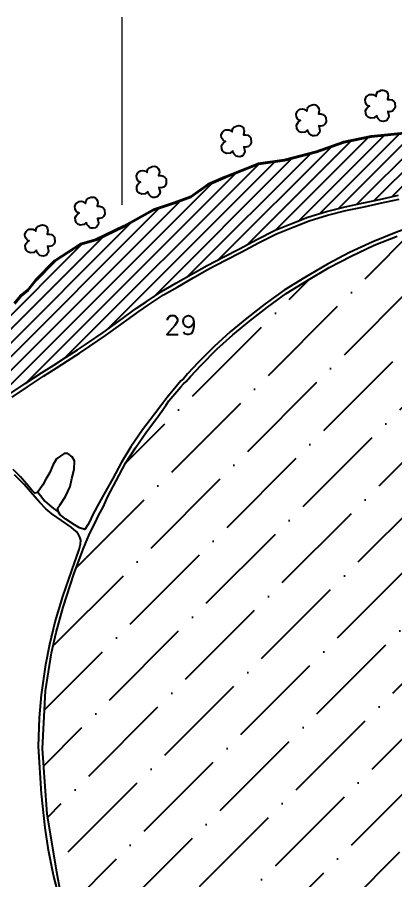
# Model space of a CAD drawing. Extents: x 734891 to 739346, y 7807240 to 7810390.
# Drawn here: x 736393 to 736780, y 7808671 to 7809555 of the extents above; entities that cross this region are included whole.
import ezdxf

# ---------------------------------------------------------------- set-up
doc = ezdxf.new("R2010")
doc.units = 0
doc.linetypes.add('CONTINUO', pattern=[0])
doc.layers.add('0114000037', color=1, linetype='Continuous', lineweight=40)
doc.layers.add('MALHA', color=8, linetype='Continuous', lineweight=9)
for name, color, linetype in [('0114000037029', 5, 'Continuous'), ('0114000037035', 5, 'Continuous'), ('APP', 1, 'Continuous'), ('MATO', 3, 'Continuous'), ('PIVÔ', 5, 'Continuous'), ('TEXTO_NUN_TAL', 7, 'Continuous')]:
    doc.layers.add(name, color=color, linetype=linetype)
doc.styles.add('SIMPLEX', font='simplex', dxfattribs={"height": 0.2})

msp = doc.modelspace()

# ---------------------------------------------------------------- hatches: boundary and pattern name
at = {"layer": 'APP'}
h = msp.add_hatch(dxfattribs=at)
h.set_pattern_fill('ANSI31', color=256, scale=80)
h.set_pattern_definition([(45, (0, 0), (-7.071067812, 7.071067812), [])])
h.paths.add_polyline_path([(736326.25, 7809155.5), (736336.96, 7809147.45), (736344.86, 7809140.67), (736355.48, 7809145.54), (736361.95, 7809151.1), (736371.37, 7809158.71), (736385.24, 7809169.41), (736400.81, 7809179.93), (736417.41, 7809190.96), (736430.21, 7809198.96), (736442.02, 7809206.66), (736454.23, 7809214.58), (736464.59, 7809221.47), (736480.56, 7809232.3), (736496.47, 7809243.82), (736514.84, 7809257.1), (736524.66, 7809263.8), (736540.27, 7809274.17), (736554.91, 7809282.6), (736570.71, 7809291.58), (736586.97, 7809300.96), (736603.93, 7809309.82), (736619.97, 7809318.01), (736637.78, 7809327.54), (736656.48, 7809337.06), (736673.72, 7809343.9), (736690.2, 7809350.37), (736709.18, 7809356.14), (736728.18, 7809361.05), (736746.91, 7809364.9), (736763.25, 7809368.56), (736782.67, 7809372.69), (736800.84, 7809376.35), (736818.85, 7809380.33), (736837.75, 7809382.48), (736856.38, 7809384.46), (736876.02, 7809385.23), (736894.49, 7809385.76), (736912.74, 7809384.78), (736928.77, 7809384.54), (736945.88, 7809385.36), (736964.94, 7809386.86), (736981.1, 7809385.8), (736982.86, 7809385.74), (736996.98, 7809387.83), (737000.97, 7809387.73), (737019.67, 7809385.86), (737037.05, 7809377.95), (737052.59, 7809373.8), (737054.12, 7809373.58), (737108, 7809362.37), (737120.19, 7809361.19), (737133.39, 7809360.45), (737148.85, 7809361.97), (737190.26, 7809354.82), (737219.09, 7809347.1), (737239.58, 7809341.9), (737258.73, 7809337.36), (737279.85, 7809334.39), (737301.95, 7809332.1), (737323.36, 7809327.84), (737344.97, 7809320.87), (737364.6, 7809312.68), (737384.17, 7809303.43), (737403.87, 7809295.93), (737423.66, 7809289.89), (737441.44, 7809284.91), (737462.95, 7809278.87), (737481.92, 7809274.35), (737498.74, 7809273.93), (737520.62, 7809281.34), (737537.97, 7809293.93), (737553.08, 7809307.55), (737564.43, 7809320.59), (737574.49, 7809332.1), (737584.37, 7809343.29), (737594.45, 7809353.14), (737606.54, 7809360.8), (737625, 7809362.81), (737493.78, 7809403.45), (737466.42, 7809395.44), (737454.94, 7809392.07), (737431.73, 7809389.53), (737405.79, 7809387.2), (737386.63, 7809392.08), (737367.49, 7809392.69), (737348.73, 7809397.16), (737325.62, 7809401.06), (737311.95, 7809401.27), (737286.35, 7809400.38), (737260.87, 7809402.46), (737247.25, 7809405.89), (737229.73, 7809407.28), (737204.14, 7809412.26), (737185.75, 7809414.72), (737167.25, 7809415), (737145.65, 7809412.44), (737124.72, 7809411.95), (737099.35, 7809415.4), (737085.28, 7809421.09), (737066.34, 7809424.44), (737051.67, 7809427.8), (737026.02, 7809428.76), (737016.12, 7809428.83), (737001.3, 7809427.61), (736974.88, 7809430.99), (736939.59, 7809432.9), (736906.74, 7809436.39), (736865.96, 7809437.09), (736848.54, 7809439.86), (736819.3, 7809438.8), (736791.93, 7809436.62), (736754.72, 7809432.96), (736726.85, 7809427.25), (736698.86, 7809417.2), (736666.3, 7809408.63), (736639.45, 7809404.93), (736605.37, 7809391.22), (736588.04, 7809383.6), (736570.14, 7809371), (736553.64, 7809364.98), (736532.2, 7809357.67), (736501.94, 7809341.15), (736473.08, 7809326.95), (736457.56, 7809322.85), (736431.23, 7809305.71), (736411.62, 7809285.9), (736403.41, 7809275.57), (736396.48, 7809269.64), (736389.85, 7809261.94), (736377.38, 7809251.59), (736354.61, 7809235.85), (736336.95, 7809207.32), (736326.47, 7809195.73), (736316.05, 7809187.36), (736299.34, 7809173.54), (736283.86, 7809160.9), (736249.75, 7809129.57), (736230.27, 7809118.6), (736216.95, 7809110.92), (736204.65, 7809105.96), (736193.54, 7809100.58), (736181.7, 7809094.17), (736166.7, 7809086.75), (736162.98, 7809074.9), (736160.34, 7809070.6), (736156.14, 7809064.47), (736149.55, 7809054.91), (736137.86, 7809042.94), (736116.92, 7809025.65), (736096.65, 7809010.43), (736074.11, 7808993.96), (736054.89, 7808978.81), (736032.37, 7808958.07), (736019.07, 7808935.99), (736012.22, 7808924.75), (736006.03, 7808914.79), (735997.95, 7808896.49), (735993.32, 7808867.27), (735982.33, 7808848.86), (735976.23, 7808839.46), (735966.62, 7808831.88), (735903.27, 7808910.6), (735889.02, 7808907.66), (735878.77, 7808905.48), (735867.62, 7808902.76), (735858.51, 7808896.14), (735839.99, 7808889.75), (735812.11, 7808876.66), (735792.69, 7808868.68), (735780.08, 7808860.66), (735824.19, 7808842.57), (735865.78, 7808822.53), (735898.59, 7808800.94), (735929.35, 7808778.5), (735970.73, 7808757.16), (735986.36, 7808785.9), (736016.87, 7808846.14), (736031.36, 7808868.63), (736047.95, 7808892.28), (736085.23, 7808937.52), (736107.94, 7808964.34), (736135.42, 7808987.95), (736167.19, 7809010.64), (736192.7, 7809026.88), (736247.68, 7809070.76), (736266.34, 7809090.37), (736303.97, 7809136.51), (736313.91, 7809147.91)])
at = {"layer": 'PIVÔ'}
h = msp.add_hatch(dxfattribs=at)
h.set_pattern_fill('ANSI36', color=3, scale=320)
h.set_pattern_definition([(45, (0, 0), (21.21320344, 77.78174593), [100, -20, 0, -20])])
h.paths.add_polyline_path([(736466.49, 7809026.11), (736472.03, 7809036.63), (736476.04, 7809045.52), (736480.51, 7809053.28), (736485.5, 7809064.23), (736493.97, 7809080.39), (736503.42, 7809098.44), (736513.84, 7809114.06), (736524.92, 7809130.71), (736536.64, 7809145.79), (736544.82, 7809157.65), (736547.88, 7809162.29), (736559.93, 7809176.53), (736562.86, 7809179.79), (736565.66, 7809182.06), (736569.85, 7809187.16), (736580.85, 7809198.71), (736597.05, 7809215.04), (736613.28, 7809229.8), (736630.3, 7809243.89), (736648.64, 7809258.3), (736667.96, 7809272.26), (736689.11, 7809285.24), (736712.05, 7809298.75), (736734.46, 7809310.51), (736758.03, 7809321.5), (736781.4, 7809330.9), (736803.74, 7809339.13), (736827.09, 7809346.61), (736850.3, 7809352.81), (736874.99, 7809358.5), (736898.11, 7809362.86), (736919.16, 7809365.84), (736941.26, 7809367.94), (736967.45, 7809369.85), (736984.75, 7809371.03), (736999.25, 7809370.37), (737005.92, 7809369.75), (737021.07, 7809369.55), (737060.52, 7809365.58), (737100.99, 7809359.59), (737103.09, 7809359.27), (737107.8, 7809358.3), (737127.9, 7809353.12), (737151.35, 7809345.99), (737165.32, 7809341.16), (737171.52, 7809338.47), (737171.57, 7809338.44), (737175.88, 7809336.57), (737180.79, 7809334.45), (737185.31, 7809332.43), (737198, 7809327.9), (737211.67, 7809322.09), (737225.38, 7809315.97), (737241.44, 7809308.79), (737254.86, 7809301.88), (737267.89, 7809294.75), (737283.66, 7809285.54), (737298.47, 7809276.71), (737312.15, 7809267.27), (737326.79, 7809256.43), (737340.53, 7809245.16), (737355.4, 7809233.04), (737368.55, 7809220.41), (737372.08, 7809216.76), (737386.01, 7809203.27), (737391.33, 7809198.05), (737399.65, 7809189.38), (737412.2, 7809175.46), (737424.51, 7809160.54), (737436.05, 7809145.68), (737448.07, 7809129.22), (737459.64, 7809112), (737471.44, 7809092.73), (737482.44, 7809073.15), (737493.55, 7809052.78), (737502.66, 7809033.09), (737511.43, 7809011.94), (737520.37, 7808988), (737528.43, 7808963.39), (737534.83, 7808940.27), (737539.18, 7808915.76), (737541.19, 7808897.86), (737540.02, 7808880.52), (737543.2, 7808864.59), (737549.5, 7808857.36), (737550.88, 7808846.47), (737551.32, 7808840.8), (737551.68, 7808825.93), (737552.72, 7808804.05), (737552.79, 7808783.9), (737551.99, 7808763.34), (737550.15, 7808742.23), (737549.63, 7808723.1), (737545.53, 7808702.28), (737540.71, 7808680.11), (737536.14, 7808658.27), (737530.67, 7808639.01), (737524, 7808621), (737516.96, 7808601.88), (737509.02, 7808583.28), (737500.47, 7808563.75), (737491.01, 7808544.98), (737481.5, 7808526.19), (737471.42, 7808509.1), (737459.1, 7808489.67), (737444.39, 7808469.7), (737429.14, 7808450.22), (737417.47, 7808437.15), (737407.02, 7808424.68), (737397.1, 7808413.89), (737392.64, 7808408.96), (737382.37, 7808397.62), (737370.61, 7808386.59), (737358.85, 7808376.79), (737347, 7808366.81), (737331.04, 7808354.48), (737313.05, 7808341.32), (737286.53, 7808323.3), (737257.57, 7808305.51), (737237.56, 7808295.04), (737216.11, 7808285.51), (737195.73, 7808276.36), (737174.32, 7808268.5), (737151.46, 7808260.86), (737122.95, 7808252.89), (737093.37, 7808245.99), (737072.26, 7808242.19), (737045.37, 7808239.21), (737014.12, 7808236.91), (736986.34, 7808235.81), (736965.87, 7808235.98), (736940.6, 7808237.14), (736913.69, 7808239.8), (736890.88, 7808243.41), (736865.33, 7808248.46), (736847.68, 7808252.17), (736827.42, 7808256.67), (736812.14, 7808259.43), (736798.08, 7808264.19), (736784.51, 7808270.29), (736764.92, 7808281.79), (736736.01, 7808297.64), (736688.94, 7808324.42), (736666.73, 7808337.7), (736637.53, 7808356.24), (736616.23, 7808371.87), (736594.12, 7808390.86), (736571.3, 7808411.5), (736550.4, 7808436.01), (736532.45, 7808458.49), (736512.34, 7808490.01), (736493.44, 7808522.7), (736479.98, 7808551.01), (736447.94, 7808625.42), (736440.87, 7808645.11), (736437.07, 7808659.21), (736433.06, 7808679.93), (736423.28, 7808739.49), (736420.78, 7808772.41), (736418.61, 7808806.47), (736421.64, 7808865.48), (736427.83, 7808904.47), (736432.39, 7808924.97), (736439.67, 7808951.16), (736450.64, 7808984.74), (736460.09, 7809010.49)])

# ---------------------------------------------------------------- linework, layer by layer
at = {"layer": '0114000037'}
msp.add_lwpolyline([(736791.93, 7809436.62), (736754.72, 7809432.96), (736726.85, 7809427.25), (736698.86, 7809417.2), (736666.3, 7809408.63), (736639.45, 7809404.94), (736605.37, 7809391.22), (736588.03, 7809383.6), (736570.14, 7809371), (736553.63, 7809364.98), (736532.2, 7809357.67), (736501.93, 7809341.15), (736473.07, 7809326.96), (736457.56, 7809322.85), (736431.23, 7809305.71), (736411.62, 7809285.9), (736403.41, 7809275.57), (736396.48, 7809269.64), (736389.85, 7809261.94)], dxfattribs=at)
at = {"layer": '0114000037029'}
for points in [[(736387.58, 7809166.17), (736403.04, 7809176.61), (736419.58, 7809187.6), (736432.37, 7809195.59), (736444.2, 7809203.31), (736456.43, 7809211.24), (736466.82, 7809218.15), (736482.85, 7809229.02), (736498.82, 7809240.58), (736517.14, 7809253.83), (736526.89, 7809260.48), (736542.37, 7809270.76), (736556.9, 7809279.13), (736572.69, 7809288.11), (736588.9, 7809297.45), (736605.77, 7809306.27), (736621.82, 7809314.46), (736639.64, 7809324), (736658.12, 7809333.42), (736675.18, 7809340.18), (736691.52, 7809346.58), (736710.26, 7809352.29), (736729.08, 7809357.16), (736747.75, 7809360.99), (736764.1, 7809364.65), (736783.48, 7809368.77)], [(736802.44, 7809342.92), (736779.96, 7809334.64), (736756.44, 7809325.17), (736732.68, 7809314.1), (736710.1, 7809302.25), (736687.05, 7809288.67), (736665.74, 7809275.59), (736646.23, 7809261.5), (736627.79, 7809247), (736610.65, 7809232.82), (736594.28, 7809217.93), (736577.98, 7809201.5), (736566.86, 7809189.81), (736562.83, 7809184.91), (736560.1, 7809182.7), (736556.92, 7809179.16), (736545.85, 7809165.41), (736541.62, 7809160.07), (736533.14, 7809148.71), (736520.84, 7809132.65), (736508.91, 7809115.09), (736499.09, 7809098.98), (736490.43, 7809082.86), (736481.58, 7809067.11), (736474.86, 7809054.81), (736469.17, 7809044.64), (736467.23, 7809039.86), (736464.75, 7809035.32), (736461.78, 7809030.48), (736456.38, 7809032.45), (736451.13, 7809035.51), (736442.44, 7809041.33), (736436.42, 7809045.53), (736434.41, 7809049.16), (736434.22, 7809052.69), (736436.23, 7809055.65), (736441.96, 7809064.46), (736446.73, 7809074.67), (736448.67, 7809082.75), (736450.8, 7809091.93), (736451.38, 7809100.92), (736448.77, 7809105.08), (736444.41, 7809108.36), (736440.53, 7809108.3), (736432.98, 7809102.77), (736429.07, 7809096.47), (736425.92, 7809088.82), (736422.05, 7809082.06), (736418.96, 7809076.16), (736413.35, 7809068.47), (736410.8, 7809067.81), (736407.57, 7809070.79), (736402.25, 7809077.46), (736396.07, 7809084.65), (736388.32, 7809092.06)]]:
    msp.add_lwpolyline(points, dxfattribs=at)
at = {"layer": '0114000037035'}
msp.add_lwpolyline([(736436.81, 7808649.08), (736429.74, 7808676.61), (736424.53, 7808702.48), (736421.07, 7808725.11), (736417.65, 7808759.85), (736414.34, 7808808.38), (736415.44, 7808837.63), (736417.53, 7808861.32), (736421.95, 7808892.45), (736425.92, 7808913.31), (736431.43, 7808935.9), (736439.38, 7808961.85), (736448.53, 7808988.67), (736456.03, 7809010.15), (736457.48, 7809015.71), (736457.61, 7809019.57), (736456.79, 7809022.74), (736454.99, 7809025.98), (736453.06, 7809028.4), (736447.68, 7809032.81), (736428.15, 7809046.61), (736422.05, 7809051.6), (736415.29, 7809058.5), (736406.39, 7809069.05), (736399.89, 7809076.54), (736389.81, 7809086.61)], dxfattribs=at)
at = {"layer": 'APP'}
for points in [[(736791.93, 7809436.62), (736754.72, 7809432.96), (736726.85, 7809427.25), (736698.86, 7809417.2), (736666.3, 7809408.63), (736639.45, 7809404.93), (736605.37, 7809391.22), (736588.04, 7809383.6), (736570.14, 7809371), (736553.64, 7809364.98), (736532.2, 7809357.67), (736501.94, 7809341.15), (736473.08, 7809326.95), (736457.56, 7809322.85), (736431.23, 7809305.71), (736411.62, 7809285.9), (736403.41, 7809275.57), (736396.48, 7809269.64), (736389.85, 7809261.94)], [(736385.24, 7809169.41), (736400.81, 7809179.93), (736417.41, 7809190.96), (736430.21, 7809198.96), (736442.02, 7809206.66), (736454.23, 7809214.58), (736464.59, 7809221.47), (736480.56, 7809232.3), (736496.47, 7809243.82), (736514.84, 7809257.1), (736524.66, 7809263.8), (736540.27, 7809274.17), (736554.91, 7809282.6), (736570.71, 7809291.58), (736586.97, 7809300.96), (736603.93, 7809309.82), (736619.97, 7809318.01), (736637.78, 7809327.54), (736656.48, 7809337.06), (736673.72, 7809343.9), (736690.2, 7809350.37), (736709.18, 7809356.14), (736728.18, 7809361.05), (736746.91, 7809364.9), (736763.25, 7809368.56), (736782.67, 7809372.69)]]:
    msp.add_lwpolyline(points, dxfattribs=at)
at = {"layer": 'MALHA', "color": 8}
msp.add_line((736500, 7809362.88), (736500, 7809554.97), dxfattribs=at)
at = {"layer": 'MATO'}
msp.add_lwpolyline([(736446.73, 7809074.67), (736448.67, 7809082.75), (736450.8, 7809091.93), (736451.38, 7809100.92), (736448.77, 7809105.08), (736444.41, 7809108.36), (736440.53, 7809108.3), (736432.98, 7809102.77), (736429.07, 7809096.47), (736425.92, 7809088.82), (736422.05, 7809082.06), (736418.96, 7809076.16), (736413.59, 7809068.8), (736416.54, 7809065.28), (736420.9, 7809059.76), (736425.5, 7809055.4), (736429.64, 7809051.95), (736434.68, 7809048.67), (736434.41, 7809049.16), (736434.22, 7809052.69), (736436.23, 7809055.65), (736441.96, 7809064.46)], close=True, dxfattribs=at)
at = {"layer": 'MATO', "linetype": 'CONTINUO'}
for points in [[(736760.6, 7809454.43, 0), (736757.84, 7809452.12, 0), (736754.33, 7809451.71, 0), (736751.83, 7809452.68, 0), (736750.06, 7809454.42, 0), (736749.33, 7809456.42, 0), (736749.13, 7809459.37, 0), (736750.09, 7809461.23, 0), (736751.09, 7809462.6, 0), (736753.11, 7809463.97, 0), (736751.83, 7809464.38, 0), (736750.56, 7809465.43, 0), (736749.07, 7809467.78, 0), (736748.8, 7809470.57, 0), (736749.88, 7809473.48, 0), (736751.01, 7809474.53, 0), (736753.07, 7809475.78, 0), (736755.23, 7809476.07, 0), (736756.96, 7809475.83, 0), (736758.32, 7809475.19, 0), (736759.82, 7809473.86, 0), (736760.27, 7809476.41, 0), (736760.65, 7809477.43, 0), (736761.77, 7809478.85, 0), (736763.44, 7809479.46, 0), (736765.07, 7809480.18, 0), (736766.89, 7809480.35, 0), (736768.62, 7809480.1, 0), (736770.03, 7809479.36, 0), (736771.07, 7809478.23, 0), (736771.99, 7809476.43, 0), (736772.34, 7809474.42, 0), (736771.51, 7809470.85, 0), (736774.02, 7809470.88, 0), (736776.09, 7809470.39, 0), (736778.05, 7809468.84, 0), (736779.13, 7809467.6, 0), (736779.43, 7809462.67, 0), (736778.22, 7809460.47, 0), (736776.61, 7809459, 0), (736774.09, 7809458.33, 0), (736771.87, 7809458.52, 0), (736773.06, 7809453.92, 0), (736772.51, 7809451.96, 0), (736771.18, 7809450.09, 0), (736769.72, 7809448.92, 0), (736767.64, 7809448.41, 0), (736765.58, 7809448.54, 0), (736764.03, 7809448.98, 0), (736762.26, 7809450.72, 0), (736761.05, 7809452.29, 0), (736760.68, 7809454.67, 0)], [(736689.9, 7809439.59, 0), (736687.14, 7809437.27, 0), (736683.64, 7809436.87, 0), (736681.14, 7809437.84, 0), (736679.37, 7809439.58, 0), (736678.63, 7809441.58, 0), (736678.44, 7809444.52, 0), (736679.39, 7809446.38, 0), (736680.4, 7809447.76, 0), (736682.42, 7809449.13, 0), (736681.13, 7809449.54, 0), (736679.87, 7809450.59, 0), (736678.38, 7809452.93, 0), (736678.11, 7809455.73, 0), (736679.18, 7809458.64, 0), (736680.31, 7809459.68, 0), (736682.37, 7809460.94, 0), (736684.53, 7809461.23, 0), (736686.26, 7809460.98, 0), (736687.63, 7809460.35, 0), (736689.13, 7809459.01, 0), (736689.58, 7809461.57, 0), (736689.96, 7809462.59, 0), (736691.08, 7809464.01, 0), (736692.74, 7809464.62, 0), (736694.37, 7809465.34, 0), (736696.2, 7809465.51, 0), (736697.93, 7809465.26, 0), (736699.33, 7809464.52, 0), (736700.38, 7809463.39, 0), (736701.29, 7809461.59, 0), (736701.65, 7809459.58, 0), (736700.82, 7809456, 0), (736703.33, 7809456.04, 0), (736705.4, 7809455.54, 0), (736707.35, 7809453.99, 0), (736708.44, 7809452.76, 0), (736708.73, 7809447.83, 0), (736707.52, 7809445.63, 0), (736705.92, 7809444.16, 0), (736703.39, 7809443.48, 0), (736701.18, 7809443.68, 0), (736702.36, 7809439.08, 0), (736701.82, 7809437.12, 0), (736700.49, 7809435.25, 0), (736699.03, 7809434.08, 0), (736696.95, 7809433.57, 0), (736694.88, 7809433.69, 0), (736693.34, 7809434.13, 0), (736691.56, 7809435.87, 0), (736690.36, 7809437.44, 0), (736689.99, 7809439.83, 0)], [(736613.27, 7809418.22, 0), (736610.51, 7809415.9, 0), (736607, 7809415.49, 0), (736604.5, 7809416.47, 0), (736602.73, 7809418.21, 0), (736602, 7809420.2, 0), (736601.8, 7809423.15, 0), (736602.76, 7809425.01, 0), (736603.76, 7809426.39, 0), (736605.78, 7809427.76, 0), (736604.5, 7809428.17, 0), (736603.23, 7809429.21, 0), (736601.74, 7809431.56, 0), (736601.47, 7809434.35, 0), (736602.55, 7809437.27, 0), (736603.68, 7809438.31, 0), (736605.74, 7809439.57, 0), (736607.9, 7809439.86, 0), (736609.63, 7809439.61, 0), (736610.99, 7809438.98, 0), (736612.49, 7809437.64, 0), (736612.94, 7809440.2, 0), (736613.32, 7809441.22, 0), (736614.44, 7809442.63, 0), (736616.11, 7809443.24, 0), (736617.74, 7809443.97, 0), (736619.56, 7809444.13, 0), (736621.29, 7809443.89, 0), (736622.7, 7809443.14, 0), (736623.74, 7809442.02, 0), (736624.66, 7809440.21, 0), (736625.01, 7809438.21, 0), (736624.18, 7809434.63, 0), (736626.69, 7809434.67, 0), (736628.76, 7809434.17, 0), (736630.72, 7809432.62, 0), (736631.8, 7809431.38, 0), (736632.09, 7809426.46, 0), (736630.89, 7809424.25, 0), (736629.28, 7809422.78, 0), (736626.76, 7809422.11, 0), (736624.54, 7809422.3, 0), (736625.73, 7809417.7, 0), (736625.18, 7809415.74, 0), (736623.85, 7809413.87, 0), (736622.39, 7809412.71, 0), (736620.31, 7809412.2, 0), (736618.25, 7809412.32, 0), (736616.7, 7809412.76, 0), (736614.93, 7809414.5, 0), (736613.72, 7809416.07, 0), (736613.35, 7809418.45, 0)], [(736526.4, 7809376.49, 0), (736523.64, 7809374.17, 0), (736520.14, 7809373.77, 0), (736517.64, 7809374.74, 0), (736515.87, 7809376.48, 0), (736515.13, 7809378.48, 0), (736514.93, 7809381.43, 0), (736515.89, 7809383.29, 0), (736516.9, 7809384.66, 0), (736518.92, 7809386.03, 0), (736517.63, 7809386.44, 0), (736516.37, 7809387.49, 0), (736514.88, 7809389.83, 0), (736514.61, 7809392.63, 0), (736515.68, 7809395.54, 0), (736516.81, 7809396.58, 0), (736518.87, 7809397.84, 0), (736521.03, 7809398.13, 0), (736522.76, 7809397.89, 0), (736524.13, 7809397.25, 0), (736525.63, 7809395.92, 0), (736526.08, 7809398.47, 0), (736526.46, 7809399.49, 0), (736527.58, 7809400.91, 0), (736529.24, 7809401.52, 0), (736530.87, 7809402.24, 0), (736532.7, 7809402.41, 0), (736534.43, 7809402.16, 0), (736535.83, 7809401.42, 0), (736536.88, 7809400.29, 0), (736537.79, 7809398.49, 0), (736538.15, 7809396.48, 0), (736537.32, 7809392.9, 0), (736539.82, 7809392.94, 0), (736541.9, 7809392.44, 0), (736543.85, 7809390.9, 0), (736544.94, 7809389.66, 0), (736545.23, 7809384.73, 0), (736544.02, 7809382.53, 0), (736542.42, 7809381.06, 0), (736539.89, 7809380.38, 0), (736537.68, 7809380.58, 0), (736538.86, 7809375.98, 0), (736538.32, 7809374.02, 0), (736536.99, 7809372.15, 0), (736535.53, 7809370.98, 0), (736533.44, 7809370.47, 0), (736531.38, 7809370.59, 0), (736529.84, 7809371.03, 0), (736528.06, 7809372.78, 0), (736526.86, 7809374.35, 0), (736526.49, 7809376.73, 0)], [(736463.43, 7809345.02, 0), (736460.67, 7809342.71, 0), (736457.16, 7809342.3, 0), (736454.67, 7809343.27, 0), (736452.89, 7809345.01, 0), (736452.16, 7809347.01, 0), (736451.96, 7809349.96, 0), (736452.92, 7809351.82, 0), (736453.93, 7809353.2, 0), (736455.95, 7809354.56, 0), (736454.66, 7809354.97, 0), (736453.39, 7809356.02, 0), (736451.9, 7809358.37, 0), (736451.64, 7809361.16, 0), (736452.71, 7809364.07, 0), (736453.84, 7809365.12, 0), (736455.9, 7809366.38, 0), (736458.06, 7809366.67, 0), (736459.79, 7809366.42, 0), (736461.16, 7809365.79, 0), (736462.66, 7809364.45, 0), (736463.1, 7809367, 0), (736463.49, 7809368.03, 0), (736464.61, 7809369.44, 0), (736466.27, 7809370.05, 0), (736467.9, 7809370.78, 0), (736469.73, 7809370.94, 0), (736471.46, 7809370.7, 0), (736472.86, 7809369.95, 0), (736473.91, 7809368.83, 0), (736474.82, 7809367.02, 0), (736475.18, 7809365.01, 0), (736474.35, 7809361.44, 0), (736476.85, 7809361.48, 0), (736478.93, 7809360.98, 0), (736480.88, 7809359.43, 0), (736481.96, 7809358.19, 0), (736482.26, 7809353.26, 0), (736481.05, 7809351.06, 0), (736479.45, 7809349.59, 0), (736476.92, 7809348.92, 0), (736474.71, 7809349.11, 0), (736475.89, 7809344.51, 0), (736475.35, 7809342.55, 0), (736474.02, 7809340.68, 0), (736472.55, 7809339.51, 0), (736470.47, 7809339, 0), (736468.41, 7809339.13, 0), (736466.86, 7809339.57, 0), (736465.09, 7809341.31, 0), (736463.88, 7809342.88, 0), (736463.52, 7809345.26, 0)], [(736412.34, 7809316.53, 0), (736409.58, 7809314.21, 0), (736406.07, 7809313.8, 0), (736403.58, 7809314.78, 0), (736401.8, 7809316.52, 0), (736401.07, 7809318.51, 0), (736400.87, 7809321.46, 0), (736401.83, 7809323.32, 0), (736402.84, 7809324.7, 0), (736404.85, 7809326.07, 0), (736403.57, 7809326.48, 0), (736402.3, 7809327.52, 0), (736400.81, 7809329.87, 0), (736400.54, 7809332.66, 0), (736401.62, 7809335.58, 0), (736402.75, 7809336.62, 0), (736404.81, 7809337.88, 0), (736406.97, 7809338.17, 0), (736408.7, 7809337.92, 0), (736410.07, 7809337.29, 0), (736411.56, 7809335.95, 0), (736412.01, 7809338.51, 0), (736412.4, 7809339.53, 0), (736413.51, 7809340.94, 0), (736415.18, 7809341.55, 0), (736416.81, 7809342.28, 0), (736418.64, 7809342.44, 0), (736420.36, 7809342.2, 0), (736421.77, 7809341.45, 0), (736422.81, 7809340.33, 0), (736423.73, 7809338.52, 0), (736424.09, 7809336.52, 0), (736423.26, 7809332.94, 0), (736425.76, 7809332.98, 0), (736427.84, 7809332.48, 0), (736429.79, 7809330.93, 0), (736430.87, 7809329.69, 0), (736431.17, 7809324.77, 0), (736429.96, 7809322.56, 0), (736428.35, 7809321.09, 0), (736425.83, 7809320.42, 0), (736423.62, 7809320.61, 0), (736424.8, 7809316.01, 0), (736424.26, 7809314.05, 0), (736422.93, 7809312.18, 0), (736421.46, 7809311.02, 0), (736419.38, 7809310.51, 0), (736417.32, 7809310.63, 0), (736415.77, 7809311.07, 0), (736414, 7809312.81, 0), (736412.79, 7809314.38, 0), (736412.43, 7809316.76, 0)]]:
    msp.add_polyline3d(points, dxfattribs=at)
at = {"layer": 'PIVÔ', "color": 0}
msp.add_lwpolyline([(736437.07, 7808659.21), (736433.06, 7808679.93), (736423.28, 7808739.49), (736420.78, 7808772.41), (736418.61, 7808806.47), (736421.64, 7808865.48), (736427.83, 7808904.47), (736432.39, 7808924.97), (736439.67, 7808951.16), (736450.64, 7808984.74), (736460.09, 7809010.49), (736466.49, 7809026.11), (736466.49, 7809026.11), (736472.03, 7809036.63), (736476.04, 7809045.52), (736480.51, 7809053.28), (736485.5, 7809064.23), (736493.97, 7809080.39), (736503.42, 7809098.44), (736513.84, 7809114.06), (736524.92, 7809130.71), (736536.64, 7809145.79), (736544.82, 7809157.65), (736547.88, 7809162.29), (736559.93, 7809176.53), (736562.86, 7809179.79), (736565.66, 7809182.06), (736569.85, 7809187.16), (736580.85, 7809198.71), (736597.05, 7809215.04), (736613.28, 7809229.8), (736630.3, 7809243.89), (736648.64, 7809258.3), (736667.96, 7809272.26), (736689.11, 7809285.24), (736712.05, 7809298.75), (736734.46, 7809310.51), (736758.03, 7809321.5), (736781.4, 7809330.9)], dxfattribs=at)

# ---------------------------------------------------------------- texts
at = {"layer": 'TEXTO_NUN_TAL', "linetype": 'Continuous', "style": 'SIMPLEX'}
msp.add_text('29', height=19.5, dxfattribs=at).set_placement((736543.2, 7809230.07))

doc.saveas('drawing.dxf')
